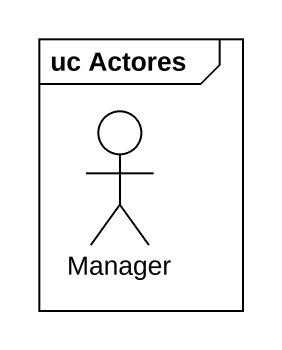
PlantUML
@startuml
mainframe uc Actores
actor Manager
@enduml
